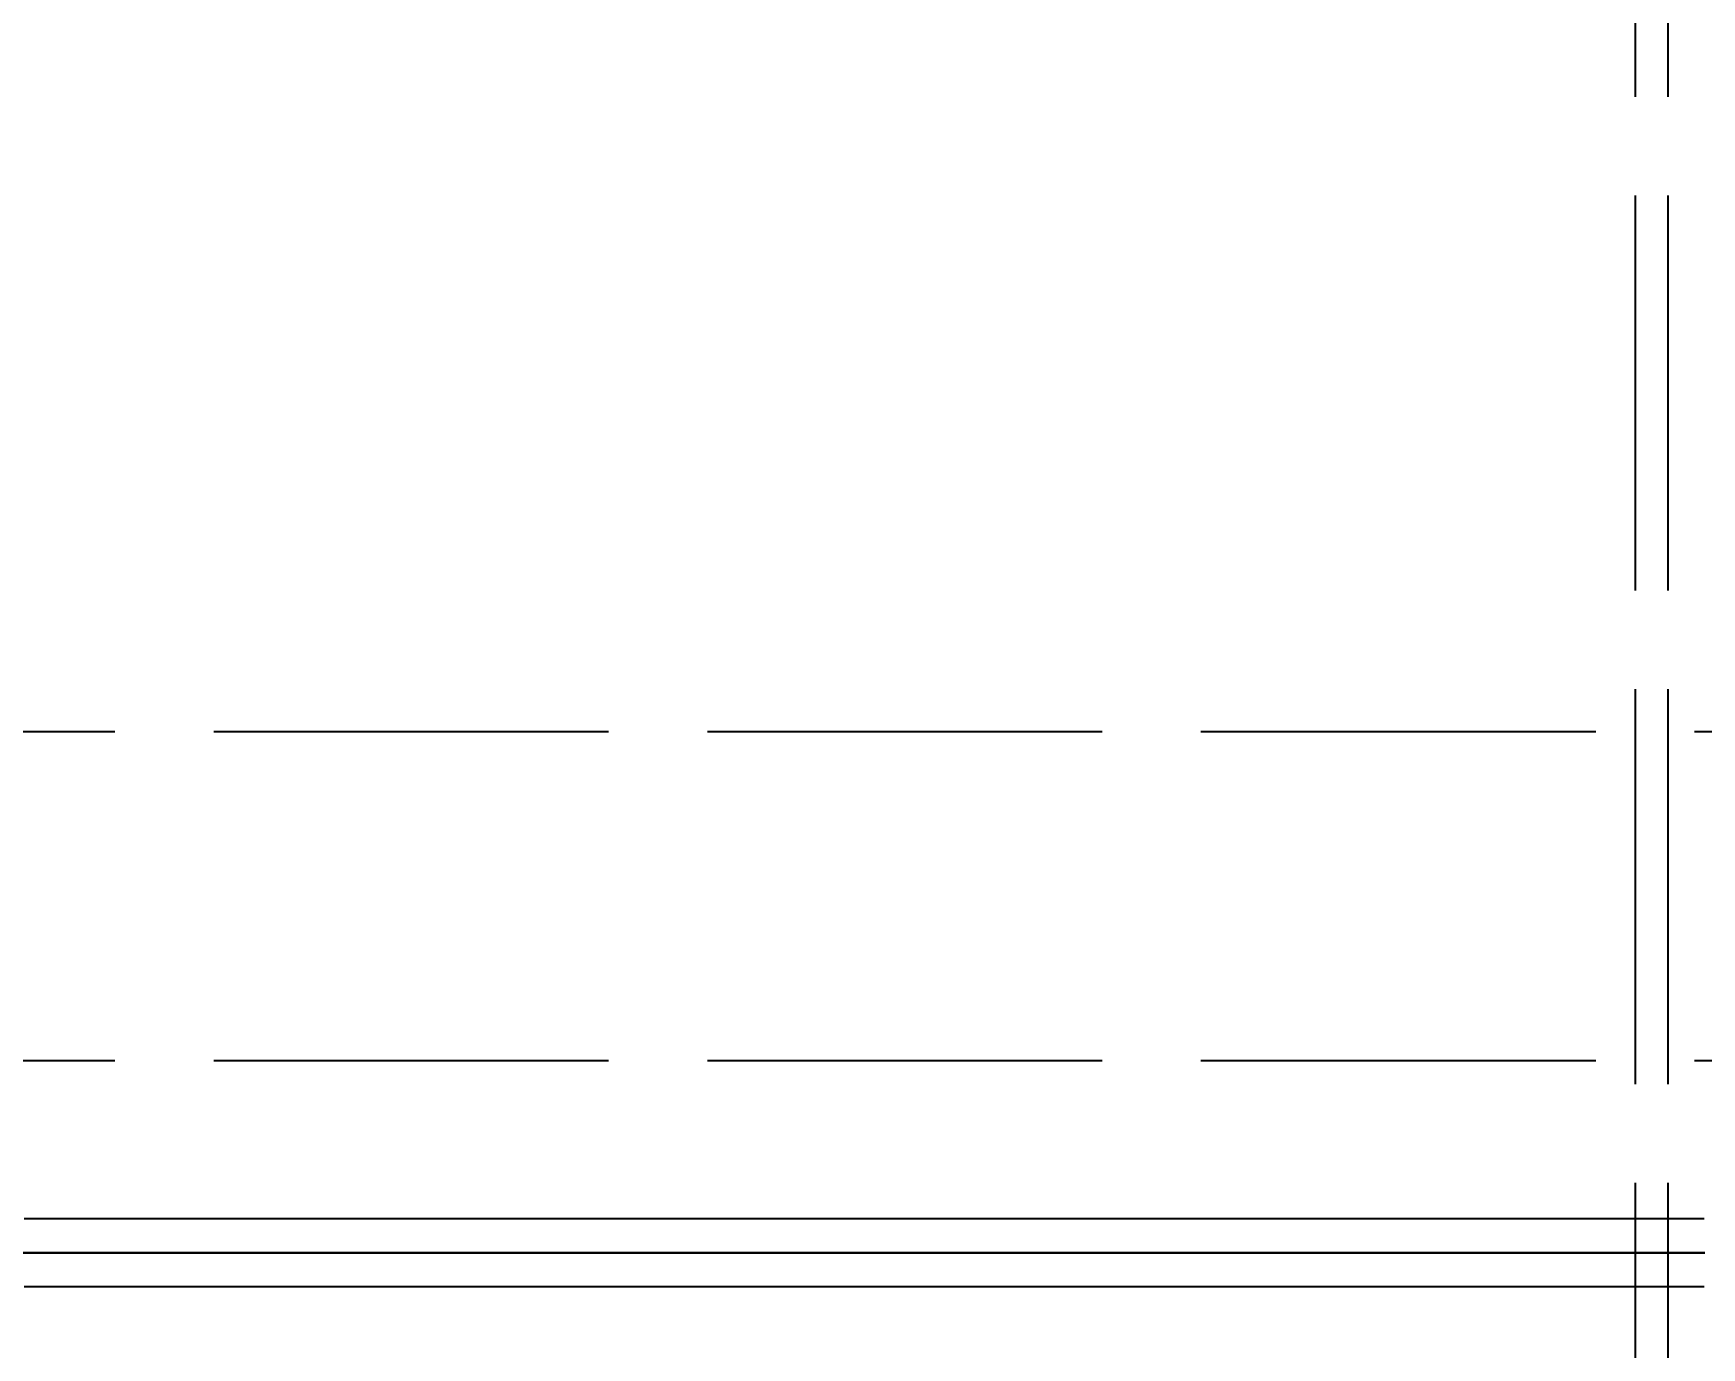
# Model space of a CAD drawing. Header units: millimetres. Extents: x 0 to 594, y 0 to 420.
# Drawn here: x 82.13 to 94.8, y 266.57 to 276.55 of the extents above; entities that cross this region are included whole.
import ezdxf

# ---------------------------------------------------------------- set-up
doc = ezdxf.new("R2010")
doc.units = ezdxf.units.MM
doc.linetypes.add('ISO02-TRAZOS', pattern=[3.75, 3, -0.75])
doc.layers.add('02-OCULTA', color=4, linetype='ISO02-TRAZOS', lineweight=25)
doc.layers.add('04-COTA', color=3, linetype='CONTINUOUS', lineweight=25)
doc.styles.add('ISO3098', font='isocpeur.ttf')
doc.dimstyles.new('FLAMA-ISO', dxfattribs={"dimtxt": 3.5, "dimasz": 3, "dimexe": 2, "dimexo": 1, "dimgap": 1, "dimtad": 1, "dimdec": 1, "dimtxsty": 'ISO3098', "dimcen": 2.5, "dimclrd": 3, "dimclre": 3, "dimclrt": 3, "dimazin": 3, "dimtfac": 1, "dimtmove": 0, "dimatfit": 3, "dimlwd": 25, "dimlwe": 25})

msp = doc.modelspace()

# ---------------------------------------------------------------- linework, layer by layer
at = {"layer": '02-OCULTA'}
for p, q in [((94.3, 257.32), (94.3, 358.898)), ((94.55, 257.32), (94.55, 358.898)), ((76, 271.25), (115, 271.25)), ((76, 268.75), (115, 268.75))]:
    msp.add_line(p, q, dxfattribs=at)
for points in [[(94.823, 267.546), (94.726, 267.546), (94.63, 267.546), (94.533, 267.546), (94.436, 267.546), (94.34, 267.546), (94.243, 267.546), (94.146, 267.546), (94.049, 267.546), (93.953, 267.546), (93.856, 267.546), (93.759, 267.546), (93.663, 267.546), (93.566, 267.546), (93.469, 267.546), (93.373, 267.546), (93.276, 267.546), (93.179, 267.546), (93.082, 267.546), (92.986, 267.546), (92.889, 267.546), (92.792, 267.546), (92.696, 267.546), (92.599, 267.546), (92.502, 267.546), (92.406, 267.546), (92.309, 267.546), (92.212, 267.546), (92.115, 267.546), (92.019, 267.546), (91.922, 267.546), (91.825, 267.546), (91.729, 267.546), (91.632, 267.546), (91.535, 267.546), (91.439, 267.546), (91.342, 267.546), (91.245, 267.546), (91.148, 267.546), (91.052, 267.546), (90.955, 267.546), (90.858, 267.546), (90.762, 267.546), (90.665, 267.546), (90.568, 267.546), (90.472, 267.546), (90.375, 267.546), (90.278, 267.546), (90.181, 267.546), (90.085, 267.546), (89.988, 267.546), (89.891, 267.546), (89.795, 267.546), (89.698, 267.546), (89.601, 267.546), (89.505, 267.546), (89.408, 267.546), (89.311, 267.546), (89.215, 267.546), (89.118, 267.546), (89.021, 267.546), (88.924, 267.546), (88.828, 267.546), (88.731, 267.546), (88.634, 267.546), (88.538, 267.546), (88.441, 267.546), (88.344, 267.546), (88.248, 267.546), (88.151, 267.546), (88.054, 267.546), (87.957, 267.546), (87.861, 267.546), (87.764, 267.546), (87.667, 267.546), (87.571, 267.546), (87.474, 267.546), (87.377, 267.546), (87.281, 267.546), (87.184, 267.546), (87.087, 267.546), (86.99, 267.546), (86.894, 267.546), (86.797, 267.546), (86.7, 267.546), (86.604, 267.546), (86.507, 267.546), (86.41, 267.546), (86.314, 267.546), (86.217, 267.546), (86.12, 267.546), (86.023, 267.546), (85.927, 267.546), (85.83, 267.546), (85.733, 267.546), (85.637, 267.546), (85.54, 267.546), (85.443, 267.546), (85.346, 267.546), (85.25, 267.546), (85.153, 267.546), (85.056, 267.546), (84.96, 267.546), (84.863, 267.546), (84.766, 267.546), (84.67, 267.546), (84.573, 267.546), (84.476, 267.546), (84.379, 267.546), (84.283, 267.546), (84.186, 267.546), (84.089, 267.546), (83.993, 267.546), (83.896, 267.546), (83.799, 267.546), (83.703, 267.546), (83.606, 267.546), (83.509, 267.546), (83.412, 267.546), (83.316, 267.546), (83.219, 267.546), (83.122, 267.546), (83.026, 267.546), (82.929, 267.546), (82.832, 267.546), (82.736, 267.546), (82.639, 267.546), (82.542, 267.546), (82.445, 267.546), (82.349, 267.546), (82.252, 267.546), (82.155, 267.546), (82.059, 267.546)], [(94.823, 267.546), (94.726, 267.546), (94.63, 267.546), (94.533, 267.546), (94.436, 267.546), (94.34, 267.546), (94.243, 267.546), (94.146, 267.546), (94.049, 267.546), (93.953, 267.546), (93.856, 267.546), (93.759, 267.546), (93.663, 267.546), (93.566, 267.546), (93.469, 267.546), (93.373, 267.546), (93.276, 267.546), (93.179, 267.546), (93.082, 267.546), (92.986, 267.546), (92.889, 267.546), (92.792, 267.546), (92.696, 267.546), (92.599, 267.546), (92.502, 267.546), (92.406, 267.546), (92.309, 267.546), (92.212, 267.546), (92.115, 267.546), (92.019, 267.546), (91.922, 267.546), (91.825, 267.546), (91.729, 267.546), (91.632, 267.546), (91.535, 267.546), (91.439, 267.546), (91.342, 267.546), (91.245, 267.546), (91.148, 267.546), (91.052, 267.546), (90.955, 267.546), (90.858, 267.546), (90.762, 267.546), (90.665, 267.546), (90.568, 267.546), (90.472, 267.546), (90.375, 267.546), (90.278, 267.546), (90.181, 267.546), (90.085, 267.546), (89.988, 267.546), (89.891, 267.546), (89.795, 267.546), (89.698, 267.546), (89.601, 267.546), (89.505, 267.546), (89.408, 267.546), (89.311, 267.546), (89.215, 267.546), (89.118, 267.546), (89.021, 267.546), (88.924, 267.546), (88.828, 267.546), (88.731, 267.546), (88.634, 267.546), (88.538, 267.546), (88.441, 267.546), (88.344, 267.546), (88.248, 267.546), (88.151, 267.546), (88.054, 267.546), (87.957, 267.546), (87.861, 267.546), (87.764, 267.546), (87.667, 267.546), (87.571, 267.546), (87.474, 267.546), (87.377, 267.546), (87.281, 267.546), (87.184, 267.546), (87.087, 267.546), (86.99, 267.546), (86.894, 267.546), (86.797, 267.546), (86.7, 267.546), (86.604, 267.546), (86.507, 267.546), (86.41, 267.546), (86.314, 267.546), (86.217, 267.546), (86.12, 267.546), (86.023, 267.546), (85.927, 267.546), (85.83, 267.546), (85.733, 267.546), (85.637, 267.546), (85.54, 267.546), (85.443, 267.546), (85.346, 267.546), (85.25, 267.546), (85.153, 267.546), (85.056, 267.546), (84.96, 267.546), (84.863, 267.546), (84.766, 267.546), (84.67, 267.546), (84.573, 267.546), (84.476, 267.546), (84.379, 267.546), (84.283, 267.546), (84.186, 267.546), (84.089, 267.546), (83.993, 267.546), (83.896, 267.546), (83.799, 267.546), (83.703, 267.546), (83.606, 267.546), (83.509, 267.546), (83.412, 267.546), (83.316, 267.546), (83.219, 267.546), (83.122, 267.546), (83.026, 267.546), (82.929, 267.546), (82.832, 267.546), (82.736, 267.546), (82.639, 267.546), (82.542, 267.546), (82.445, 267.546), (82.349, 267.546), (82.252, 267.546), (82.155, 267.546), (82.059, 267.546)], [(94.817, 267.29), (94.72, 267.29), (94.623, 267.29), (94.525, 267.29), (94.427, 267.29), (94.33, 267.29), (94.233, 267.29), (94.135, 267.29), (94.037, 267.29), (93.94, 267.29), (93.843, 267.29), (93.745, 267.29), (93.647, 267.29), (93.55, 267.29), (93.453, 267.29), (93.355, 267.29), (93.257, 267.29), (93.16, 267.29), (93.062, 267.29), (92.965, 267.29), (92.867, 267.29), (92.77, 267.29), (92.672, 267.29), (92.575, 267.29), (92.477, 267.29), (92.38, 267.29), (92.282, 267.29), (92.185, 267.29), (92.088, 267.29), (91.99, 267.29), (91.892, 267.29), (91.795, 267.29), (91.698, 267.29), (91.6, 267.29), (91.502, 267.29), (91.405, 267.29), (91.308, 267.29), (91.21, 267.29), (91.112, 267.29), (91.015, 267.29), (90.918, 267.29), (90.82, 267.29), (90.723, 267.29), (90.625, 267.29), (90.527, 267.29), (90.43, 267.29), (90.332, 267.29), (90.235, 267.29), (90.138, 267.29), (90.04, 267.29), (89.942, 267.29), (89.845, 267.29), (89.748, 267.29), (89.65, 267.29), (89.552, 267.29), (89.455, 267.29), (89.358, 267.29), (89.26, 267.29), (89.163, 267.29), (89.065, 267.29), (88.968, 267.29), (88.87, 267.29), (88.773, 267.29), (88.675, 267.29), (88.578, 267.29), (88.48, 267.29), (88.383, 267.29), (88.285, 267.29), (88.188, 267.29), (88.09, 267.29), (87.993, 267.29), (87.895, 267.29), (87.797, 267.29), (87.7, 267.29), (87.603, 267.29), (87.505, 267.29), (87.408, 267.29), (87.31, 267.29), (87.213, 267.29), (87.115, 267.29), (87.017, 267.29), (86.92, 267.29), (86.823, 267.29), (86.725, 267.29), (86.627, 267.29), (86.53, 267.29), (86.433, 267.29), (86.335, 267.29), (86.238, 267.29), (86.14, 267.29), (86.042, 267.29), (85.945, 267.29), (85.847, 267.29), (85.75, 267.29), (85.652, 267.29), (85.555, 267.29), (85.457, 267.29), (85.36, 267.29), (85.263, 267.29), (85.165, 267.29), (85.067, 267.29), (84.97, 267.29), (84.873, 267.29), (84.775, 267.29), (84.677, 267.29), (84.58, 267.29), (84.483, 267.29), (84.385, 267.29), (84.287, 267.29), (84.19, 267.29), (84.093, 267.29), (83.995, 267.29), (83.898, 267.29), (83.8, 267.29), (83.703, 267.29), (83.605, 267.29), (83.508, 267.29), (83.41, 267.29), (83.312, 267.29), (83.215, 267.29), (83.117, 267.29), (83.02, 267.29), (82.922, 267.29), (82.825, 267.29), (82.727, 267.29), (82.63, 267.29), (82.532, 267.29), (82.435, 267.29), (82.337, 267.29), (82.24, 267.29), (82.142, 267.29), (82.045, 267.29)], [(82.045, 267.29), (82.142, 267.29), (82.24, 267.29), (82.337, 267.29), (82.435, 267.29), (82.532, 267.29), (82.63, 267.29), (82.727, 267.29), (82.825, 267.29), (82.922, 267.29), (83.02, 267.29), (83.117, 267.29), (83.215, 267.29), (83.312, 267.29), (83.41, 267.29), (83.508, 267.29), (83.605, 267.29), (83.703, 267.29), (83.8, 267.29), (83.898, 267.29), (83.995, 267.29), (84.093, 267.29), (84.19, 267.29), (84.287, 267.29), (84.385, 267.29), (84.483, 267.29), (84.58, 267.29), (84.677, 267.29), (84.775, 267.29), (84.873, 267.29), (84.97, 267.29), (85.067, 267.29), (85.165, 267.29), (85.263, 267.29), (85.36, 267.29), (85.457, 267.29), (85.555, 267.29), (85.652, 267.29), (85.75, 267.29), (85.847, 267.29), (85.945, 267.29), (86.042, 267.29), (86.14, 267.29), (86.238, 267.29), (86.335, 267.29), (86.433, 267.29), (86.53, 267.29), (86.627, 267.29), (86.725, 267.29), (86.823, 267.29), (86.92, 267.29), (87.017, 267.29), (87.115, 267.29), (87.213, 267.29), (87.31, 267.29), (87.408, 267.29), (87.505, 267.29), (87.603, 267.29), (87.7, 267.29), (87.797, 267.29), (87.895, 267.29), (87.993, 267.29), (88.09, 267.29), (88.188, 267.29), (88.285, 267.29), (88.383, 267.29), (88.48, 267.29), (88.578, 267.29), (88.675, 267.29), (88.773, 267.29), (88.87, 267.29), (88.968, 267.29), (89.065, 267.29), (89.163, 267.29), (89.26, 267.29), (89.358, 267.29), (89.455, 267.29), (89.552, 267.29), (89.65, 267.29), (89.748, 267.29), (89.845, 267.29), (89.942, 267.29), (90.04, 267.29), (90.138, 267.29), (90.235, 267.29), (90.332, 267.29), (90.43, 267.29), (90.527, 267.29), (90.625, 267.29), (90.723, 267.29), (90.82, 267.29), (90.918, 267.29), (91.015, 267.29), (91.112, 267.29), (91.21, 267.29), (91.308, 267.29), (91.405, 267.29), (91.502, 267.29), (91.6, 267.29), (91.698, 267.29), (91.795, 267.29), (91.892, 267.29), (91.99, 267.29), (92.088, 267.29), (92.185, 267.29), (92.282, 267.29), (92.38, 267.29), (92.477, 267.29), (92.575, 267.29), (92.672, 267.29), (92.77, 267.29), (92.867, 267.29), (92.965, 267.29), (93.062, 267.29), (93.16, 267.29), (93.257, 267.29), (93.355, 267.29), (93.453, 267.29), (93.55, 267.29), (93.647, 267.29), (93.745, 267.29), (93.843, 267.29), (93.94, 267.29), (94.037, 267.29), (94.135, 267.29), (94.233, 267.29), (94.33, 267.29), (94.427, 267.29), (94.525, 267.29), (94.623, 267.29), (94.72, 267.29), (94.817, 267.29)], [(94.817, 267.29), (94.72, 267.29), (94.623, 267.29), (94.525, 267.29), (94.427, 267.29), (94.33, 267.29), (94.233, 267.29), (94.135, 267.29), (94.037, 267.29), (93.94, 267.29), (93.843, 267.29), (93.745, 267.29), (93.647, 267.29), (93.55, 267.29), (93.453, 267.29), (93.355, 267.29), (93.257, 267.29), (93.16, 267.29), (93.062, 267.29), (92.965, 267.29), (92.867, 267.29), (92.77, 267.29), (92.672, 267.29), (92.575, 267.29), (92.477, 267.29), (92.38, 267.29), (92.282, 267.29), (92.185, 267.29), (92.088, 267.29), (91.99, 267.29), (91.892, 267.29), (91.795, 267.29), (91.698, 267.29), (91.6, 267.29), (91.502, 267.29), (91.405, 267.29), (91.308, 267.29), (91.21, 267.29), (91.112, 267.29), (91.015, 267.29), (90.918, 267.29), (90.82, 267.29), (90.723, 267.29), (90.625, 267.29), (90.527, 267.29), (90.43, 267.29), (90.332, 267.29), (90.235, 267.29), (90.138, 267.29), (90.04, 267.29), (89.942, 267.29), (89.845, 267.29), (89.748, 267.29), (89.65, 267.29), (89.552, 267.29), (89.455, 267.29), (89.358, 267.29), (89.26, 267.29), (89.163, 267.29), (89.065, 267.29), (88.968, 267.29), (88.87, 267.29), (88.773, 267.29), (88.675, 267.29), (88.578, 267.29), (88.48, 267.29), (88.383, 267.29), (88.285, 267.29), (88.188, 267.29), (88.09, 267.29), (87.993, 267.29), (87.895, 267.29), (87.797, 267.29), (87.7, 267.29), (87.603, 267.29), (87.505, 267.29), (87.408, 267.29), (87.31, 267.29), (87.213, 267.29), (87.115, 267.29), (87.017, 267.29), (86.92, 267.29), (86.823, 267.29), (86.725, 267.29), (86.627, 267.29), (86.53, 267.29), (86.433, 267.29), (86.335, 267.29), (86.238, 267.29), (86.14, 267.29), (86.042, 267.29), (85.945, 267.29), (85.847, 267.29), (85.75, 267.29), (85.652, 267.29), (85.555, 267.29), (85.457, 267.29), (85.36, 267.29), (85.263, 267.29), (85.165, 267.29), (85.067, 267.29), (84.97, 267.29), (84.873, 267.29), (84.775, 267.29), (84.677, 267.29), (84.58, 267.29), (84.483, 267.29), (84.385, 267.29), (84.287, 267.29), (84.19, 267.29), (84.093, 267.29), (83.995, 267.29), (83.898, 267.29), (83.8, 267.29), (83.703, 267.29), (83.605, 267.29), (83.508, 267.29), (83.41, 267.29), (83.312, 267.29), (83.215, 267.29), (83.117, 267.29), (83.02, 267.29), (82.922, 267.29), (82.825, 267.29), (82.727, 267.29), (82.63, 267.29), (82.532, 267.29), (82.435, 267.29), (82.337, 267.29), (82.24, 267.29), (82.142, 267.29), (82.045, 267.29)], [(82.045, 267.29), (82.142, 267.29), (82.24, 267.29), (82.337, 267.29), (82.435, 267.29), (82.532, 267.29), (82.63, 267.29), (82.727, 267.29), (82.825, 267.29), (82.922, 267.29), (83.02, 267.29), (83.117, 267.29), (83.215, 267.29), (83.312, 267.29), (83.41, 267.29), (83.508, 267.29), (83.605, 267.29), (83.703, 267.29), (83.8, 267.29), (83.898, 267.29), (83.995, 267.29), (84.093, 267.29), (84.19, 267.29), (84.287, 267.29), (84.385, 267.29), (84.483, 267.29), (84.58, 267.29), (84.677, 267.29), (84.775, 267.29), (84.873, 267.29), (84.97, 267.29), (85.067, 267.29), (85.165, 267.29), (85.263, 267.29), (85.36, 267.29), (85.457, 267.29), (85.555, 267.29), (85.652, 267.29), (85.75, 267.29), (85.847, 267.29), (85.945, 267.29), (86.042, 267.29), (86.14, 267.29), (86.238, 267.29), (86.335, 267.29), (86.433, 267.29), (86.53, 267.29), (86.627, 267.29), (86.725, 267.29), (86.823, 267.29), (86.92, 267.29), (87.017, 267.29), (87.115, 267.29), (87.213, 267.29), (87.31, 267.29), (87.408, 267.29), (87.505, 267.29), (87.603, 267.29), (87.7, 267.29), (87.797, 267.29), (87.895, 267.29), (87.993, 267.29), (88.09, 267.29), (88.188, 267.29), (88.285, 267.29), (88.383, 267.29), (88.48, 267.29), (88.578, 267.29), (88.675, 267.29), (88.773, 267.29), (88.87, 267.29), (88.968, 267.29), (89.065, 267.29), (89.163, 267.29), (89.26, 267.29), (89.358, 267.29), (89.455, 267.29), (89.552, 267.29), (89.65, 267.29), (89.748, 267.29), (89.845, 267.29), (89.942, 267.29), (90.04, 267.29), (90.138, 267.29), (90.235, 267.29), (90.332, 267.29), (90.43, 267.29), (90.527, 267.29), (90.625, 267.29), (90.723, 267.29), (90.82, 267.29), (90.918, 267.29), (91.015, 267.29), (91.112, 267.29), (91.21, 267.29), (91.308, 267.29), (91.405, 267.29), (91.502, 267.29), (91.6, 267.29), (91.698, 267.29), (91.795, 267.29), (91.892, 267.29), (91.99, 267.29), (92.088, 267.29), (92.185, 267.29), (92.282, 267.29), (92.38, 267.29), (92.477, 267.29), (92.575, 267.29), (92.672, 267.29), (92.77, 267.29), (92.867, 267.29), (92.965, 267.29), (93.062, 267.29), (93.16, 267.29), (93.257, 267.29), (93.355, 267.29), (93.453, 267.29), (93.55, 267.29), (93.647, 267.29), (93.745, 267.29), (93.843, 267.29), (93.94, 267.29), (94.037, 267.29), (94.135, 267.29), (94.233, 267.29), (94.33, 267.29), (94.427, 267.29), (94.525, 267.29), (94.623, 267.29), (94.72, 267.29), (94.817, 267.29)], [(94.829, 267.29), (94.733, 267.29), (94.637, 267.29), (94.541, 267.29), (94.445, 267.29), (94.349, 267.29), (94.253, 267.29), (94.157, 267.29), (94.061, 267.29), (93.966, 267.29), (93.87, 267.29), (93.774, 267.29), (93.678, 267.29), (93.582, 267.29), (93.486, 267.29), (93.39, 267.29), (93.294, 267.29), (93.198, 267.29), (93.102, 267.29), (93.007, 267.29), (92.911, 267.29), (92.815, 267.29), (92.719, 267.29), (92.623, 267.29), (92.527, 267.29), (92.431, 267.29), (92.335, 267.29), (92.239, 267.29), (92.143, 267.29), (92.048, 267.29), (91.952, 267.29), (91.856, 267.29), (91.76, 267.29), (91.664, 267.29), (91.568, 267.29), (91.472, 267.29), (91.376, 267.29), (91.28, 267.29), (91.184, 267.29), (91.089, 267.29), (90.993, 267.29), (90.897, 267.29), (90.801, 267.29), (90.705, 267.29), (90.609, 267.29), (90.513, 267.29), (90.417, 267.29), (90.321, 267.29), (90.225, 267.29), (90.13, 267.29), (90.034, 267.29), (89.938, 267.29), (89.842, 267.29), (89.746, 267.29), (89.65, 267.29), (89.554, 267.29), (89.458, 267.29), (89.362, 267.29), (89.266, 267.29), (89.171, 267.29), (89.075, 267.29), (88.979, 267.29), (88.883, 267.29), (88.787, 267.29), (88.691, 267.29), (88.595, 267.29), (88.499, 267.29), (88.403, 267.29), (88.307, 267.29), (88.212, 267.29), (88.116, 267.29), (88.02, 267.29), (87.924, 267.29), (87.828, 267.29), (87.732, 267.29), (87.636, 267.29), (87.54, 267.29), (87.444, 267.29), (87.348, 267.29), (87.253, 267.29), (87.157, 267.29), (87.061, 267.29), (86.965, 267.29), (86.869, 267.29), (86.773, 267.29), (86.677, 267.29), (86.581, 267.29), (86.485, 267.29), (86.389, 267.29), (86.294, 267.29), (86.198, 267.29), (86.102, 267.29), (86.006, 267.29), (85.91, 267.29), (85.814, 267.29), (85.718, 267.29), (85.622, 267.29), (85.526, 267.29), (85.43, 267.29), (85.335, 267.29), (85.239, 267.29), (85.143, 267.29), (85.047, 267.29), (84.951, 267.29), (84.855, 267.29), (84.759, 267.29), (84.663, 267.29), (84.567, 267.29), (84.471, 267.29), (84.376, 267.29), (84.28, 267.29), (84.184, 267.29), (84.088, 267.29), (83.992, 267.29), (83.896, 267.29), (83.8, 267.29), (83.704, 267.29), (83.608, 267.29), (83.512, 267.29), (83.417, 267.29), (83.321, 267.29), (83.225, 267.29), (83.129, 267.29), (83.033, 267.29), (82.937, 267.29), (82.841, 267.29), (82.745, 267.29), (82.649, 267.29), (82.553, 267.29), (82.458, 267.29), (82.362, 267.29), (82.266, 267.29), (82.17, 267.29), (82.074, 267.29)], [(82.074, 267.29), (82.17, 267.29), (82.266, 267.29), (82.362, 267.29), (82.458, 267.29), (82.553, 267.29), (82.649, 267.29), (82.745, 267.29), (82.841, 267.29), (82.937, 267.29), (83.033, 267.29), (83.129, 267.29), (83.225, 267.29), (83.321, 267.29), (83.417, 267.29), (83.512, 267.29), (83.608, 267.29), (83.704, 267.29), (83.8, 267.29), (83.896, 267.29), (83.992, 267.29), (84.088, 267.29), (84.184, 267.29), (84.28, 267.29), (84.376, 267.29), (84.471, 267.29), (84.567, 267.29), (84.663, 267.29), (84.759, 267.29), (84.855, 267.29), (84.951, 267.29), (85.047, 267.29), (85.143, 267.29), (85.239, 267.29), (85.335, 267.29), (85.43, 267.29), (85.526, 267.29), (85.622, 267.29), (85.718, 267.29), (85.814, 267.29), (85.91, 267.29), (86.006, 267.29), (86.102, 267.29), (86.198, 267.29), (86.294, 267.29), (86.389, 267.29), (86.485, 267.29), (86.581, 267.29), (86.677, 267.29), (86.773, 267.29), (86.869, 267.29), (86.965, 267.29), (87.061, 267.29), (87.157, 267.29), (87.253, 267.29), (87.348, 267.29), (87.444, 267.29), (87.54, 267.29), (87.636, 267.29), (87.732, 267.29), (87.828, 267.29), (87.924, 267.29), (88.02, 267.29), (88.116, 267.29), (88.212, 267.29), (88.307, 267.29), (88.403, 267.29), (88.499, 267.29), (88.595, 267.29), (88.691, 267.29), (88.787, 267.29), (88.883, 267.29), (88.979, 267.29), (89.075, 267.29), (89.171, 267.29), (89.266, 267.29), (89.362, 267.29), (89.458, 267.29), (89.554, 267.29), (89.65, 267.29), (89.746, 267.29), (89.842, 267.29), (89.938, 267.29), (90.034, 267.29), (90.13, 267.29), (90.225, 267.29), (90.321, 267.29), (90.417, 267.29), (90.513, 267.29), (90.609, 267.29), (90.705, 267.29), (90.801, 267.29), (90.897, 267.29), (90.993, 267.29), (91.089, 267.29), (91.184, 267.29), (91.28, 267.29), (91.376, 267.29), (91.472, 267.29), (91.568, 267.29), (91.664, 267.29), (91.76, 267.29), (91.856, 267.29), (91.952, 267.29), (92.048, 267.29), (92.143, 267.29), (92.239, 267.29), (92.335, 267.29), (92.431, 267.29), (92.527, 267.29), (92.623, 267.29), (92.719, 267.29), (92.815, 267.29), (92.911, 267.29), (93.007, 267.29), (93.102, 267.29), (93.198, 267.29), (93.294, 267.29), (93.39, 267.29), (93.486, 267.29), (93.582, 267.29), (93.678, 267.29), (93.774, 267.29), (93.87, 267.29), (93.966, 267.29), (94.061, 267.29), (94.157, 267.29), (94.253, 267.29), (94.349, 267.29), (94.445, 267.29), (94.541, 267.29), (94.637, 267.29), (94.733, 267.29), (94.829, 267.29)], [(94.829, 267.29), (94.733, 267.29), (94.637, 267.29), (94.541, 267.29), (94.445, 267.29), (94.349, 267.29), (94.253, 267.29), (94.157, 267.29), (94.061, 267.29), (93.966, 267.29), (93.87, 267.29), (93.774, 267.29), (93.678, 267.29), (93.582, 267.29), (93.486, 267.29), (93.39, 267.29), (93.294, 267.29), (93.198, 267.29), (93.102, 267.29), (93.007, 267.29), (92.911, 267.29), (92.815, 267.29), (92.719, 267.29), (92.623, 267.29), (92.527, 267.29), (92.431, 267.29), (92.335, 267.29), (92.239, 267.29), (92.143, 267.29), (92.048, 267.29), (91.952, 267.29), (91.856, 267.29), (91.76, 267.29), (91.664, 267.29), (91.568, 267.29), (91.472, 267.29), (91.376, 267.29), (91.28, 267.29), (91.184, 267.29), (91.089, 267.29), (90.993, 267.29), (90.897, 267.29), (90.801, 267.29), (90.705, 267.29), (90.609, 267.29), (90.513, 267.29), (90.417, 267.29), (90.321, 267.29), (90.225, 267.29), (90.13, 267.29), (90.034, 267.29), (89.938, 267.29), (89.842, 267.29), (89.746, 267.29), (89.65, 267.29), (89.554, 267.29), (89.458, 267.29), (89.362, 267.29), (89.266, 267.29), (89.171, 267.29), (89.075, 267.29), (88.979, 267.29), (88.883, 267.29), (88.787, 267.29), (88.691, 267.29), (88.595, 267.29), (88.499, 267.29), (88.403, 267.29), (88.307, 267.29), (88.212, 267.29), (88.116, 267.29), (88.02, 267.29), (87.924, 267.29), (87.828, 267.29), (87.732, 267.29), (87.636, 267.29), (87.54, 267.29), (87.444, 267.29), (87.348, 267.29), (87.253, 267.29), (87.157, 267.29), (87.061, 267.29), (86.965, 267.29), (86.869, 267.29), (86.773, 267.29), (86.677, 267.29), (86.581, 267.29), (86.485, 267.29), (86.389, 267.29), (86.294, 267.29), (86.198, 267.29), (86.102, 267.29), (86.006, 267.29), (85.91, 267.29), (85.814, 267.29), (85.718, 267.29), (85.622, 267.29), (85.526, 267.29), (85.43, 267.29), (85.335, 267.29), (85.239, 267.29), (85.143, 267.29), (85.047, 267.29), (84.951, 267.29), (84.855, 267.29), (84.759, 267.29), (84.663, 267.29), (84.567, 267.29), (84.471, 267.29), (84.376, 267.29), (84.28, 267.29), (84.184, 267.29), (84.088, 267.29), (83.992, 267.29), (83.896, 267.29), (83.8, 267.29), (83.704, 267.29), (83.608, 267.29), (83.512, 267.29), (83.417, 267.29), (83.321, 267.29), (83.225, 267.29), (83.129, 267.29), (83.033, 267.29), (82.937, 267.29), (82.841, 267.29), (82.745, 267.29), (82.649, 267.29), (82.553, 267.29), (82.458, 267.29), (82.362, 267.29), (82.266, 267.29), (82.17, 267.29), (82.074, 267.29)], [(82.074, 267.29), (82.17, 267.29), (82.266, 267.29), (82.362, 267.29), (82.458, 267.29), (82.553, 267.29), (82.649, 267.29), (82.745, 267.29), (82.841, 267.29), (82.937, 267.29), (83.033, 267.29), (83.129, 267.29), (83.225, 267.29), (83.321, 267.29), (83.417, 267.29), (83.512, 267.29), (83.608, 267.29), (83.704, 267.29), (83.8, 267.29), (83.896, 267.29), (83.992, 267.29), (84.088, 267.29), (84.184, 267.29), (84.28, 267.29), (84.376, 267.29), (84.471, 267.29), (84.567, 267.29), (84.663, 267.29), (84.759, 267.29), (84.855, 267.29), (84.951, 267.29), (85.047, 267.29), (85.143, 267.29), (85.239, 267.29), (85.335, 267.29), (85.43, 267.29), (85.526, 267.29), (85.622, 267.29), (85.718, 267.29), (85.814, 267.29), (85.91, 267.29), (86.006, 267.29), (86.102, 267.29), (86.198, 267.29), (86.294, 267.29), (86.389, 267.29), (86.485, 267.29), (86.581, 267.29), (86.677, 267.29), (86.773, 267.29), (86.869, 267.29), (86.965, 267.29), (87.061, 267.29), (87.157, 267.29), (87.253, 267.29), (87.348, 267.29), (87.444, 267.29), (87.54, 267.29), (87.636, 267.29), (87.732, 267.29), (87.828, 267.29), (87.924, 267.29), (88.02, 267.29), (88.116, 267.29), (88.212, 267.29), (88.307, 267.29), (88.403, 267.29), (88.499, 267.29), (88.595, 267.29), (88.691, 267.29), (88.787, 267.29), (88.883, 267.29), (88.979, 267.29), (89.075, 267.29), (89.171, 267.29), (89.266, 267.29), (89.362, 267.29), (89.458, 267.29), (89.554, 267.29), (89.65, 267.29), (89.746, 267.29), (89.842, 267.29), (89.938, 267.29), (90.034, 267.29), (90.13, 267.29), (90.225, 267.29), (90.321, 267.29), (90.417, 267.29), (90.513, 267.29), (90.609, 267.29), (90.705, 267.29), (90.801, 267.29), (90.897, 267.29), (90.993, 267.29), (91.089, 267.29), (91.184, 267.29), (91.28, 267.29), (91.376, 267.29), (91.472, 267.29), (91.568, 267.29), (91.664, 267.29), (91.76, 267.29), (91.856, 267.29), (91.952, 267.29), (92.048, 267.29), (92.143, 267.29), (92.239, 267.29), (92.335, 267.29), (92.431, 267.29), (92.527, 267.29), (92.623, 267.29), (92.719, 267.29), (92.815, 267.29), (92.911, 267.29), (93.007, 267.29), (93.102, 267.29), (93.198, 267.29), (93.294, 267.29), (93.39, 267.29), (93.486, 267.29), (93.582, 267.29), (93.678, 267.29), (93.774, 267.29), (93.87, 267.29), (93.966, 267.29), (94.061, 267.29), (94.157, 267.29), (94.253, 267.29), (94.349, 267.29), (94.445, 267.29), (94.541, 267.29), (94.637, 267.29), (94.733, 267.29), (94.829, 267.29)], [(82.059, 267.034), (82.155, 267.034), (82.252, 267.034), (82.349, 267.034), (82.445, 267.034), (82.542, 267.034), (82.639, 267.034), (82.736, 267.034), (82.832, 267.034), (82.929, 267.034), (83.026, 267.034), (83.122, 267.034), (83.219, 267.034), (83.316, 267.034), (83.412, 267.034), (83.509, 267.034), (83.606, 267.034), (83.703, 267.034), (83.799, 267.034), (83.896, 267.034), (83.993, 267.034), (84.089, 267.034), (84.186, 267.034), (84.283, 267.034), (84.379, 267.034), (84.476, 267.034), (84.573, 267.034), (84.67, 267.034), (84.766, 267.034), (84.863, 267.034), (84.96, 267.034), (85.056, 267.034), (85.153, 267.034), (85.25, 267.034), (85.346, 267.034), (85.443, 267.034), (85.54, 267.034), (85.637, 267.034), (85.733, 267.034), (85.83, 267.034), (85.927, 267.034), (86.023, 267.034), (86.12, 267.034), (86.217, 267.034), (86.314, 267.034), (86.41, 267.034), (86.507, 267.034), (86.604, 267.034), (86.7, 267.034), (86.797, 267.034), (86.894, 267.034), (86.99, 267.034), (87.087, 267.034), (87.184, 267.034), (87.281, 267.034), (87.377, 267.034), (87.474, 267.034), (87.571, 267.034), (87.667, 267.034), (87.764, 267.034), (87.861, 267.034), (87.957, 267.034), (88.054, 267.034), (88.151, 267.034), (88.248, 267.034), (88.344, 267.034), (88.441, 267.034), (88.538, 267.034), (88.634, 267.034), (88.731, 267.034), (88.828, 267.034), (88.924, 267.034), (89.021, 267.034), (89.118, 267.034), (89.215, 267.034), (89.311, 267.034), (89.408, 267.034), (89.505, 267.034), (89.601, 267.034), (89.698, 267.034), (89.795, 267.034), (89.891, 267.034), (89.988, 267.034), (90.085, 267.034), (90.181, 267.034), (90.278, 267.034), (90.375, 267.034), (90.472, 267.034), (90.568, 267.034), (90.665, 267.034), (90.762, 267.034), (90.858, 267.034), (90.955, 267.034), (91.052, 267.034), (91.148, 267.034), (91.245, 267.034), (91.342, 267.034), (91.439, 267.034), (91.535, 267.034), (91.632, 267.034), (91.729, 267.034), (91.825, 267.034), (91.922, 267.034), (92.019, 267.034), (92.115, 267.034), (92.212, 267.034), (92.309, 267.034), (92.406, 267.034), (92.502, 267.034), (92.599, 267.034), (92.696, 267.034), (92.792, 267.034), (92.889, 267.034), (92.986, 267.034), (93.082, 267.034), (93.179, 267.034), (93.276, 267.034), (93.373, 267.034), (93.469, 267.034), (93.566, 267.034), (93.663, 267.034), (93.759, 267.034), (93.856, 267.034), (93.953, 267.034), (94.049, 267.034), (94.146, 267.034), (94.243, 267.034), (94.34, 267.034), (94.436, 267.034), (94.533, 267.034), (94.63, 267.034), (94.726, 267.034), (94.823, 267.034)], [(82.059, 267.034), (82.155, 267.034), (82.252, 267.034), (82.349, 267.034), (82.445, 267.034), (82.542, 267.034), (82.639, 267.034), (82.736, 267.034), (82.832, 267.034), (82.929, 267.034), (83.026, 267.034), (83.122, 267.034), (83.219, 267.034), (83.316, 267.034), (83.412, 267.034), (83.509, 267.034), (83.606, 267.034), (83.703, 267.034), (83.799, 267.034), (83.896, 267.034), (83.993, 267.034), (84.089, 267.034), (84.186, 267.034), (84.283, 267.034), (84.379, 267.034), (84.476, 267.034), (84.573, 267.034), (84.67, 267.034), (84.766, 267.034), (84.863, 267.034), (84.96, 267.034), (85.056, 267.034), (85.153, 267.034), (85.25, 267.034), (85.346, 267.034), (85.443, 267.034), (85.54, 267.034), (85.637, 267.034), (85.733, 267.034), (85.83, 267.034), (85.927, 267.034), (86.023, 267.034), (86.12, 267.034), (86.217, 267.034), (86.314, 267.034), (86.41, 267.034), (86.507, 267.034), (86.604, 267.034), (86.7, 267.034), (86.797, 267.034), (86.894, 267.034), (86.99, 267.034), (87.087, 267.034), (87.184, 267.034), (87.281, 267.034), (87.377, 267.034), (87.474, 267.034), (87.571, 267.034), (87.667, 267.034), (87.764, 267.034), (87.861, 267.034), (87.957, 267.034), (88.054, 267.034), (88.151, 267.034), (88.248, 267.034), (88.344, 267.034), (88.441, 267.034), (88.538, 267.034), (88.634, 267.034), (88.731, 267.034), (88.828, 267.034), (88.924, 267.034), (89.021, 267.034), (89.118, 267.034), (89.215, 267.034), (89.311, 267.034), (89.408, 267.034), (89.505, 267.034), (89.601, 267.034), (89.698, 267.034), (89.795, 267.034), (89.891, 267.034), (89.988, 267.034), (90.085, 267.034), (90.181, 267.034), (90.278, 267.034), (90.375, 267.034), (90.472, 267.034), (90.568, 267.034), (90.665, 267.034), (90.762, 267.034), (90.858, 267.034), (90.955, 267.034), (91.052, 267.034), (91.148, 267.034), (91.245, 267.034), (91.342, 267.034), (91.439, 267.034), (91.535, 267.034), (91.632, 267.034), (91.729, 267.034), (91.825, 267.034), (91.922, 267.034), (92.019, 267.034), (92.115, 267.034), (92.212, 267.034), (92.309, 267.034), (92.406, 267.034), (92.502, 267.034), (92.599, 267.034), (92.696, 267.034), (92.792, 267.034), (92.889, 267.034), (92.986, 267.034), (93.082, 267.034), (93.179, 267.034), (93.276, 267.034), (93.373, 267.034), (93.469, 267.034), (93.566, 267.034), (93.663, 267.034), (93.759, 267.034), (93.856, 267.034), (93.953, 267.034), (94.049, 267.034), (94.146, 267.034), (94.243, 267.034), (94.34, 267.034), (94.436, 267.034), (94.533, 267.034), (94.63, 267.034), (94.726, 267.034), (94.823, 267.034)]]:
    msp.add_lwpolyline(points, dxfattribs=at)

# ---------------------------------------------------------------- dimensions: what is measured, and where the dimension line sits
at = {"layer": '04-COTA'}
msp.add_linear_dim(base=(53, 250), p1=(76, 250), p2=(92.5, 360.518), angle=90, dimstyle='FLAMA-ISO', override={"dimlfac": 10}, dxfattribs=at).render()

doc.saveas('drawing.dxf')
